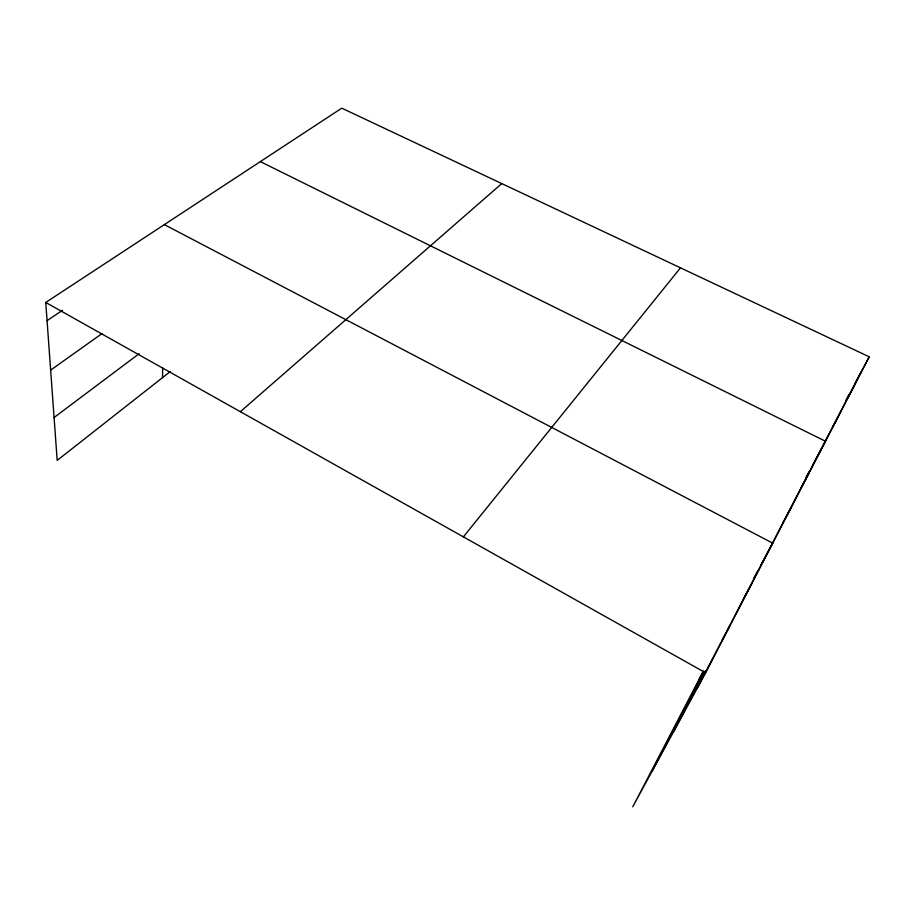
<?xml version="1.0" encoding="UTF-8"?>
<svg xmlns="http://www.w3.org/2000/svg" width="915" height="915" viewBox="0 0 915 915"><rect width="100%" height="100%" fill="white"/><g stroke="black" fill="none" stroke-linecap="round" stroke-linejoin="round"><path stroke-width="1.37" d="M162.561 377.609L162.676 367.841M703.326 671.198L632.745 806.836L705.614 672.822L869.25 356.827L341.775 108.164L45.75 302.465L57.188 460.405L170.179 371.627M652.246 770.979L703.91 671.564M674.035 730.891L705.156 670.935M697.07 688.526L721.134 642.101M721.786 640.832L861.038 372.096M845.849 400.358L849.143 394.216M855.09 383.156L869.25 356.827M847.244 398.723L855.536 383.316M832.627 426.939L840.976 411.418M805.612 478.202L809.672 470.687M813.046 464.42L825.524 441.27L260.34 161.623M800.579 488.77L809.066 473.044M782.988 522.728L791.521 506.933M698.797 679.914L703.463 671.29M753.571 578.635L757.551 571.269M760.868 565.138L772.752 543.167L164.357 224.621M743.438 599.039L752.016 583.198M721.786 640.889L729.701 626.295M463.39 536.865L680.486 267.843M240.359 411.693L501.752 183.583M54.077 417.526L139.103 353.716M50.645 370.129L102.023 333.575M47.065 320.662L62.495 310.299M45.75 302.465L705.614 672.822"/></g></svg>
